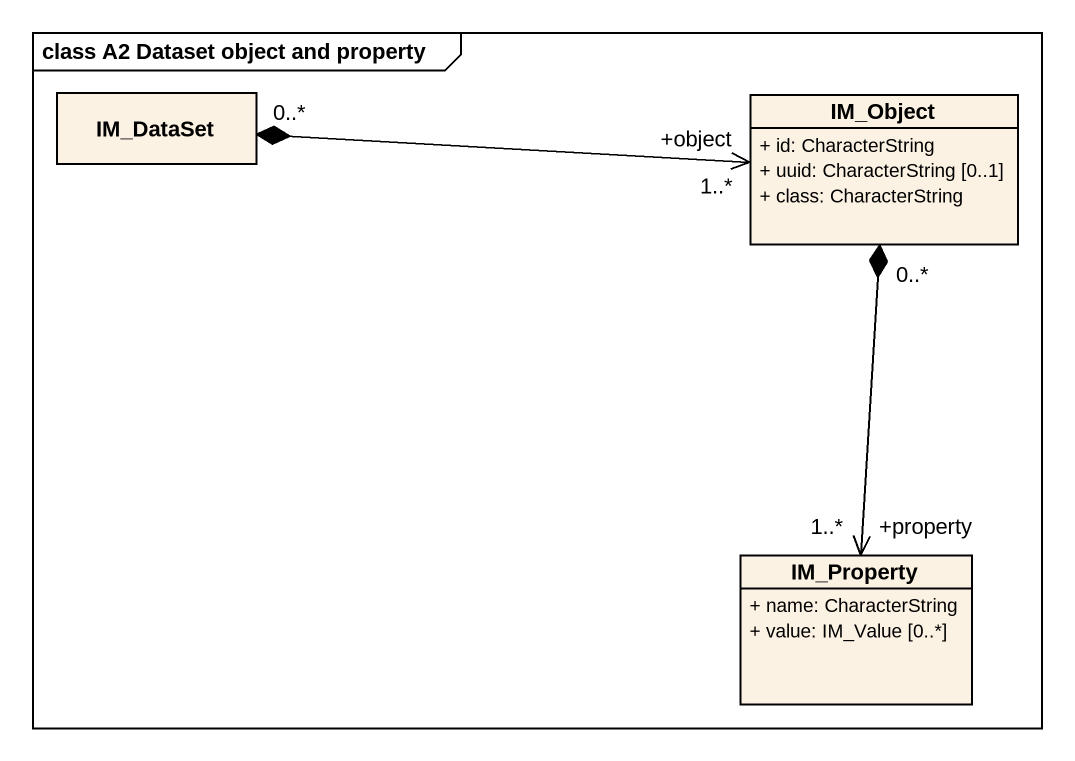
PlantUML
@startuml
mainframe class A2 Dataset object and property
hide circle
hide empty members
skinparam classAttributeIconSize 0
class IM_DataSet
class IM_Object {
  + id: CharacterString
  + uuid: CharacterString [0..1]
  + class: CharacterString
}
class IM_Property {
  + name: CharacterString
  + value: IM_Value [0..*]
}
IM_DataSet "0..*" *-right-> "+object\n1..*" IM_Object
IM_Object "0..*" *--> "+property\n1..*" IM_Property
@enduml
